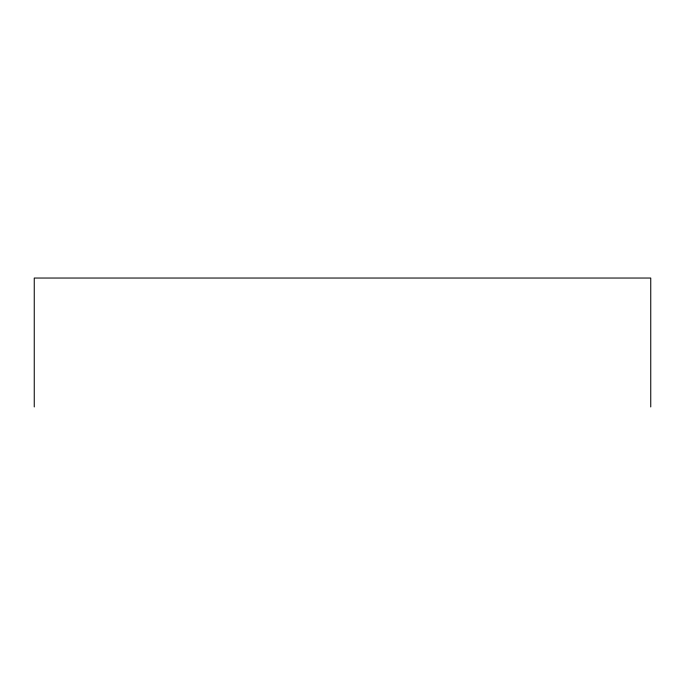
<?xml version="1.0" encoding="UTF-8"?>
<svg xmlns="http://www.w3.org/2000/svg" width="685" height="685" viewBox="0 0 685 685"><rect width="100%" height="100%" fill="white"/><g stroke="black" fill="none" stroke-linecap="round" stroke-linejoin="round"><path stroke-width="1.03" d="M650.75 406.958L650.75 278.041L34.25 278.041L34.25 406.958"/></g></svg>
